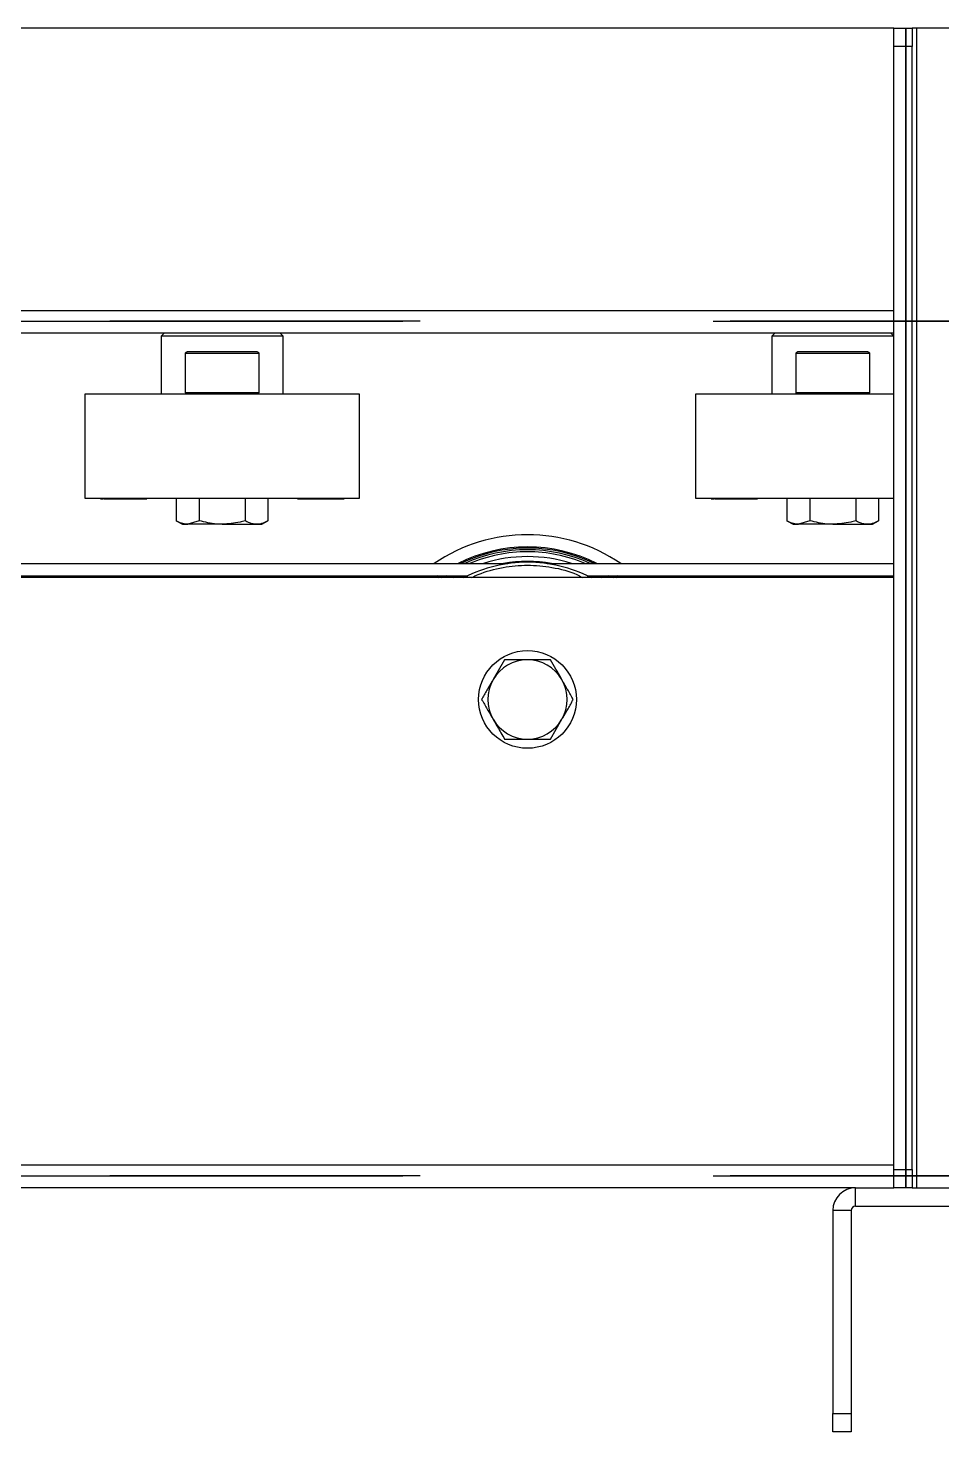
# Model space of a CAD drawing. Header units: millimetres. Extents: x 15 to 415, y 5 to 292.
# Drawn here: x 157.82 to 165.3, y 116.09 to 127.59 of the extents above; entities that cross this region are included whole.
import ezdxf

# ---------------------------------------------------------------- set-up
doc = ezdxf.new("R2010")
doc.units = ezdxf.units.MM
doc.linetypes.add('CENTERX2', pattern=[20.32, 12.7, -2.54, 2.54, -2.54])

msp = doc.modelspace()

# ---------------------------------------------------------------- linework, layer by layer
at = {"color": 7, "linetype": 'Continuous', "lineweight": 25}
for p, q in [((164.90737, 127.58944), (118.90737, 127.58944)), ((164.90737, 127.58944), (165.05737, 127.58944)), ((164.90737, 127.43944), (164.90737, 127.58944)), ((165.05737, 127.58944), (165.05737, 127.43944)), ((165.0942, 127.58944), (165.05737, 127.58944)), ((165.0942, 118.08944), (165.0942, 127.58944)), ((168.72054, 127.58944), (165.0942, 127.58944)), ((165.05737, 127.43944), (164.90737, 127.43944)), ((164.90737, 118.23944), (164.90737, 127.43944)), ((165.05737, 118.23944), (165.05737, 127.43944)), ((164.90737, 125.08944), (118.90737, 125.08944)), ((158.93237, 125.08944), (158.90737, 125.06444)), ((158.90737, 125.06444), (158.90737, 124.58944)), ((159.40737, 125.06444), (158.90737, 125.06444)), ((159.90737, 125.06444), (159.40737, 125.06444)), ((159.90737, 125.06444), (159.88237, 125.08944)), ((159.90737, 124.58944), (159.90737, 125.06444)), ((163.93237, 125.08944), (163.90737, 125.06444)), ((163.90737, 125.06444), (163.90737, 124.58944)), ((164.40737, 125.06444), (163.90737, 125.06444)), ((164.90737, 125.06444), (164.40737, 125.06444)), ((164.90737, 125.06444), (164.88237, 125.08944)), ((159.10737, 124.60444), (159.10737, 124.92444)), ((159.70737, 124.92444), (159.10737, 124.92444)), ((159.12848, 124.93944), (159.68625, 124.93944)), ((159.70737, 124.92444), (159.70737, 124.60444)), ((164.10737, 124.60444), (164.10737, 124.92444)), ((164.70737, 124.92444), (164.10737, 124.92444)), ((164.12848, 124.93944), (164.68625, 124.93944)), ((164.70737, 124.92444), (164.70737, 124.60444)), ((158.28237, 124.58944), (158.28237, 123.73944)), ((159.6002, 124.58944), (158.28237, 124.58944)), ((159.10737, 124.60444), (159.70737, 124.60444)), ((160.53237, 124.58944), (159.6002, 124.58944)), ((160.53237, 123.73944), (160.53237, 124.58944)), ((163.28237, 124.58944), (163.28237, 123.73944)), ((164.6002, 124.58944), (163.28237, 124.58944)), ((164.10737, 124.60444), (164.70737, 124.60444)), ((164.90737, 124.58944), (164.6002, 124.58944)), ((158.28237, 123.73944), (159.6002, 123.73944)), ((158.40758, 123.73944), (158.40758, 123.73444)), ((158.40801, 123.73444), (158.40801, 123.73944)), ((158.40801, 123.73444), (158.40872, 123.73444)), ((158.40918, 123.73944), (158.40918, 123.73444)), ((158.4107, 123.73444), (158.4107, 123.73944)), ((158.41693, 123.73444), (158.43462, 123.73444)), ((158.44106, 123.73444), (158.442, 123.73444)), ((158.442, 123.73444), (158.442, 123.73944)), ((158.442, 123.73444), (158.45236, 123.73444)), ((158.45236, 123.73444), (158.45236, 123.73944)), ((158.45236, 123.73444), (158.47266, 123.73444)), ((158.47266, 123.73444), (158.47266, 123.73944)), ((158.47266, 123.73444), (158.48851, 123.73444)), ((158.48857, 123.73444), (158.48857, 123.73944)), ((158.48857, 123.73444), (158.48974, 123.73444)), ((158.48974, 123.73944), (158.48974, 123.73444)), ((158.48974, 123.73444), (158.49985, 123.73444)), ((158.49985, 123.73444), (158.49985, 123.73944)), ((158.51868, 123.73444), (158.51868, 123.73944)), ((158.51868, 123.73444), (158.52386, 123.73444)), ((158.52386, 123.73444), (158.52386, 123.73944)), ((158.52386, 123.73444), (158.53686, 123.73444)), ((158.53891, 123.73444), (158.53891, 123.73944)), ((158.53891, 123.73444), (158.54579, 123.73444)), ((158.54579, 123.73444), (158.54579, 123.73944)), ((158.54579, 123.73444), (158.54771, 123.73444)), ((158.55975, 123.73444), (158.55975, 123.73944)), ((158.55975, 123.73444), (158.56661, 123.73444)), ((158.56661, 123.73444), (158.56661, 123.73944)), ((158.58043, 123.73444), (158.58043, 123.73944)), ((158.58043, 123.73444), (158.58302, 123.73444)), ((158.58343, 123.73444), (158.58343, 123.73944)), ((158.58343, 123.73444), (158.60729, 123.73444)), ((158.60729, 123.73444), (158.60729, 123.73944)), ((158.60936, 123.73944), (158.60936, 123.73444)), ((158.62928, 123.73444), (158.62928, 123.73944)), ((158.63209, 123.73444), (158.63209, 123.73944)), ((158.63209, 123.73444), (158.63473, 123.73444)), ((158.64054, 123.73444), (158.64054, 123.73944)), ((158.64054, 123.73444), (158.65669, 123.73444)), ((158.65669, 123.73444), (158.65669, 123.73944)), ((158.67848, 123.73444), (158.67848, 123.73944)), ((158.68132, 123.73444), (158.68132, 123.73944)), ((158.68132, 123.73444), (158.68276, 123.73444)), ((158.68276, 123.73444), (158.68276, 123.73944)), ((158.68276, 123.73444), (158.69587, 123.73444)), ((158.69587, 123.73444), (158.69587, 123.73944)), ((158.69587, 123.73444), (158.71271, 123.73444)), ((158.71271, 123.73444), (158.71271, 123.73944)), ((158.71271, 123.73444), (158.72573, 123.73444)), ((158.72573, 123.73444), (158.72573, 123.73944)), ((158.72573, 123.73444), (158.78292, 123.73444)), ((158.78292, 123.73444), (158.78292, 123.73944)), ((158.78533, 123.73444), (158.78533, 123.73944)), ((159.03209, 123.73944), (159.03209, 123.55347)), ((159.21973, 123.73944), (159.21973, 123.55347)), ((159.595, 123.73944), (159.595, 123.55347)), ((159.6002, 123.73944), (160.53237, 123.73944)), ((159.78264, 123.73944), (159.78264, 123.55347)), ((160.02761, 123.73444), (160.02761, 123.73944)), ((160.03, 123.73444), (160.03, 123.73944)), ((160.03, 123.73444), (160.06065, 123.73444)), ((160.06065, 123.73944), (160.06065, 123.73444)), ((160.06065, 123.73444), (160.07382, 123.73444)), ((160.07382, 123.73444), (160.07382, 123.73944)), ((160.08413, 123.73444), (160.08413, 123.73944)), ((160.08992, 123.73444), (160.08992, 123.73944)), ((160.08992, 123.73444), (160.10156, 123.73444)), ((160.10156, 123.73444), (160.10156, 123.73944)), ((160.10156, 123.73444), (160.11635, 123.73444)), ((160.11635, 123.73444), (160.11635, 123.73944)), ((160.11635, 123.73444), (160.128, 123.73444)), ((160.128, 123.73944), (160.128, 123.73444)), ((160.128, 123.73444), (160.14168, 123.73444)), ((160.14587, 123.73444), (160.14587, 123.73944)), ((160.14587, 123.73444), (160.16031, 123.73444)), ((160.16031, 123.73444), (160.16031, 123.73944)), ((160.17571, 123.73444), (160.17571, 123.73944)), ((160.17571, 123.73444), (160.18465, 123.73444)), ((160.18465, 123.73444), (160.18465, 123.73944)), ((160.18465, 123.73444), (160.19327, 123.73444)), ((160.19327, 123.73444), (160.19327, 123.73944)), ((160.19327, 123.73444), (160.20222, 123.73444)), ((160.20222, 123.73444), (160.20222, 123.73944)), ((160.20222, 123.73444), (160.21086, 123.73444)), ((160.21086, 123.73444), (160.21086, 123.73944)), ((160.21086, 123.73444), (160.21978, 123.73444)), ((160.21978, 123.73444), (160.21978, 123.73944)), ((160.21978, 123.73444), (160.22927, 123.73444)), ((160.22927, 123.73444), (160.22927, 123.73944)), ((160.22927, 123.73444), (160.23689, 123.73444)), ((160.23689, 123.73444), (160.23689, 123.73944)), ((160.23689, 123.73444), (160.24032, 123.73444)), ((160.24032, 123.73444), (160.24032, 123.73944)), ((160.24032, 123.73444), (160.24628, 123.73444)), ((160.26174, 123.73444), (160.26174, 123.73944)), ((160.28058, 123.73444), (160.28658, 123.73444)), ((160.28898, 123.73944), (160.28898, 123.73444)), ((160.28908, 123.73444), (160.28908, 123.73944)), ((160.28908, 123.73444), (160.32815, 123.73444)), ((160.32815, 123.73444), (160.32815, 123.73944)), ((160.33893, 123.73944), (160.33893, 123.73444)), ((160.33893, 123.73444), (160.36562, 123.73444)), ((160.36562, 123.73444), (160.36562, 123.73944)), ((160.36687, 123.73444), (160.37695, 123.73444)), ((160.37695, 123.73444), (160.37695, 123.73944)), ((160.37695, 123.73444), (160.38741, 123.73444)), ((160.38741, 123.73444), (160.38741, 123.73944)), ((160.39057, 123.73444), (160.39502, 123.73444)), ((160.39502, 123.73944), (160.39502, 123.73444)), ((160.3978, 123.73444), (160.3978, 123.73944)), ((160.39803, 123.73444), (160.4, 123.73444)), ((160.4, 123.73944), (160.4, 123.73444)), ((160.4021, 123.73444), (160.4021, 123.73944)), ((160.40302, 123.73444), (160.40716, 123.73444)), ((160.40716, 123.73944), (160.40716, 123.73444)), ((163.28237, 123.73944), (164.6002, 123.73944)), ((163.40758, 123.73944), (163.40758, 123.73444)), ((163.40801, 123.73444), (163.40801, 123.73944)), ((163.40801, 123.73444), (163.40872, 123.73444)), ((163.40918, 123.73944), (163.40918, 123.73444)), ((163.4107, 123.73444), (163.4107, 123.73944)), ((163.41693, 123.73444), (163.43462, 123.73444)), ((163.44106, 123.73444), (163.442, 123.73444)), ((163.442, 123.73444), (163.442, 123.73944)), ((163.442, 123.73444), (163.45236, 123.73444)), ((163.45236, 123.73444), (163.45236, 123.73944)), ((163.45236, 123.73444), (163.47266, 123.73444)), ((163.47266, 123.73444), (163.47266, 123.73944)), ((163.47266, 123.73444), (163.48851, 123.73444)), ((163.48857, 123.73444), (163.48857, 123.73944)), ((163.48857, 123.73444), (163.48974, 123.73444)), ((163.48974, 123.73944), (163.48974, 123.73444)), ((163.48974, 123.73444), (163.49985, 123.73444)), ((163.49985, 123.73444), (163.49985, 123.73944)), ((163.51868, 123.73444), (163.51868, 123.73944)), ((163.51868, 123.73444), (163.52386, 123.73444)), ((163.52386, 123.73444), (163.52386, 123.73944)), ((163.52386, 123.73444), (163.53686, 123.73444)), ((163.53891, 123.73444), (163.53891, 123.73944)), ((163.53891, 123.73444), (163.54579, 123.73444)), ((163.54579, 123.73444), (163.54579, 123.73944)), ((163.54579, 123.73444), (163.54771, 123.73444)), ((163.55975, 123.73444), (163.55975, 123.73944)), ((163.55975, 123.73444), (163.56661, 123.73444)), ((163.56661, 123.73444), (163.56661, 123.73944)), ((163.58043, 123.73444), (163.58043, 123.73944)), ((163.58043, 123.73444), (163.58302, 123.73444)), ((163.58343, 123.73444), (163.58343, 123.73944)), ((163.58343, 123.73444), (163.60729, 123.73444)), ((163.60729, 123.73444), (163.60729, 123.73944)), ((163.60936, 123.73944), (163.60936, 123.73444)), ((163.62928, 123.73444), (163.62928, 123.73944)), ((163.63209, 123.73444), (163.63209, 123.73944)), ((163.63209, 123.73444), (163.63473, 123.73444)), ((163.64054, 123.73444), (163.64054, 123.73944)), ((163.64054, 123.73444), (163.65669, 123.73444)), ((163.65669, 123.73444), (163.65669, 123.73944)), ((163.67848, 123.73444), (163.67848, 123.73944)), ((163.68132, 123.73444), (163.68132, 123.73944)), ((163.68132, 123.73444), (163.68276, 123.73444)), ((163.68276, 123.73444), (163.68276, 123.73944)), ((163.68276, 123.73444), (163.69587, 123.73444)), ((163.69587, 123.73444), (163.69587, 123.73944)), ((163.69587, 123.73444), (163.71271, 123.73444)), ((163.71271, 123.73444), (163.71271, 123.73944)), ((163.71271, 123.73444), (163.72573, 123.73444)), ((163.72573, 123.73444), (163.72573, 123.73944)), ((163.72573, 123.73444), (163.78292, 123.73444)), ((163.78292, 123.73444), (163.78292, 123.73944)), ((163.78533, 123.73444), (163.78533, 123.73944)), ((164.03209, 123.73944), (164.03209, 123.55347)), ((164.21973, 123.73944), (164.21973, 123.55347)), ((164.595, 123.73944), (164.595, 123.55347)), ((164.6002, 123.73944), (164.90737, 123.73944)), ((164.78264, 123.73944), (164.78264, 123.55347)), ((159.03209, 123.55347), (159.08237, 123.52444)), ((159.08237, 123.52444), (159.12591, 123.52444)), ((159.21973, 123.55347), (159.12591, 123.52444)), ((159.40737, 123.52444), (159.12591, 123.52444)), ((159.40737, 123.52444), (159.68882, 123.52444)), ((159.68882, 123.52444), (159.73237, 123.52444)), ((159.73237, 123.52444), (159.78264, 123.55347)), ((164.03209, 123.55347), (164.08237, 123.52444)), ((164.08237, 123.52444), (164.12591, 123.52444)), ((164.21973, 123.55347), (164.12591, 123.52444)), ((164.40737, 123.52444), (164.12591, 123.52444)), ((164.40737, 123.52444), (164.68882, 123.52444)), ((164.68882, 123.52444), (164.73237, 123.52444)), ((164.73237, 123.52444), (164.78264, 123.55347)), ((152.06781, 123.20294), (161.74692, 123.20294)), ((162.06781, 123.20294), (164.90737, 123.20294)), ((164.90737, 123.08944), (118.90737, 123.08944)), ((152.39567, 123.10294), (161.41906, 123.10294)), ((161.00045, 123.08944), (161.01556, 123.10294)), ((161.17571, 123.10294), (161.15737, 123.08944)), ((161.19725, 123.08944), (161.21665, 123.10294)), ((161.24637, 123.10294), (161.22612, 123.08944)), ((162.39567, 123.10294), (164.90737, 123.10294)), ((162.58861, 123.08944), (162.56836, 123.10294)), ((162.59808, 123.10294), (162.61748, 123.08944)), ((162.65737, 123.08944), (162.63902, 123.10294)), ((162.79917, 123.10294), (162.81428, 123.08944)), ((161.71973, 122.41444), (161.62591, 122.25194)), ((162.095, 121.76444), (162.18882, 121.92694)), ((164.90737, 118.23944), (165.05737, 118.23944)), ((164.90737, 118.08944), (164.90737, 118.23944)), ((165.05737, 118.23944), (165.05737, 118.08944)), ((164.5942, 118.08944), (119.22054, 118.08944)), ((164.5942, 118.08944), (164.90737, 118.08944)), ((164.5942, 117.93944), (164.5942, 118.08944)), ((165.05737, 118.08944), (164.90737, 118.08944)), ((165.05737, 118.08944), (165.0942, 118.08944)), ((165.0942, 118.08944), (168.72054, 118.08944)), ((164.55737, 117.90261), (164.40737, 117.90261)), ((164.40737, 117.90261), (164.40737, 116.23944)), ((164.55737, 117.90261), (164.55737, 116.23944)), ((164.5942, 117.93944), (169.22054, 117.93944)), ((164.40737, 116.23944), (164.55737, 116.23944)), ((164.40737, 116.08944), (164.40737, 116.23944)), ((164.55737, 116.23944), (164.55737, 116.08944)), ((164.55737, 116.08944), (164.40737, 116.08944))]:
    msp.add_line(p, q, dxfattribs=at)
at = {"color": 7, "linetype": 'CENTERX2'}
for p, q in [((165.00637, 118.08944), (165.00637, 127.58944)), ((165.00637, 127.58944), (165.00637, 118.08944)), ((216.90737, 125.18844), (66.90737, 125.18844)), ((66.90737, 125.18844), (216.90737, 125.18844)), ((66.90737, 118.18844), (216.90737, 118.18844)), ((216.90737, 118.18844), (66.90737, 118.18844))]:
    msp.add_line(p, q, dxfattribs=at)
at = {"color": 8, "linetype": 'Continuous', "lineweight": 25}
for p, q in [((118.90737, 125.27627), (164.90737, 125.27627)), ((161.17366, 123.08944), (161.19243, 123.10294)), ((161.29868, 123.08944), (161.32143, 123.10294)), ((161.37941, 123.08944), (161.40581, 123.10294)), ((162.40892, 123.10294), (162.43532, 123.08944)), ((162.4933, 123.10294), (162.51605, 123.08944)), ((162.62231, 123.10294), (162.64107, 123.08944)), ((118.90737, 118.27627), (164.90737, 118.27627))]:
    msp.add_line(p, q, dxfattribs=at)
at = {"color": 7, "linetype": 'Continuous', "lineweight": 25}
msp.add_circle((161.90737, 122.08944), 0.4, dxfattribs=at)
for centre, radius, start, end in [((161.90737, 122.08944), 1.35, 55.569721, 124.430279), ((161.90737, 122.08944), 1.25, 62.973947, 117.026053), ((161.90737, 122.08944), 1.22649, 65.213844, 114.786156), ((161.90737, 122.08944), 1.21, 90, 113.037645), ((161.90737, 122.08944), 1.21, 66.962355, 90), ((161.90737, 122.08944), 1.125, 90, 117.266044), ((161.90737, 122.08944), 1.125, 62.733956, 90), ((161.90737, 122.08944), 0.325, 90, 150), ((161.90737, 122.08944), 0.325, 30, 90), ((161.90737, 122.08944), 0.325, 150, 210), ((161.90737, 122.08944), 0.325, 330, 30), ((161.90737, 122.08944), 0.325, 210, 270), ((161.90737, 122.08944), 0.325, 270, 330), ((164.5942, 117.90261), 0.18683, 90, 180), ((164.5942, 117.90261), 0.03683, 90, 180)]:
    msp.add_arc(centre, radius, start, end, dxfattribs=at)
at = {"color": 8, "linetype": 'Continuous', "lineweight": 25}
for radius, start, end in [(1.24029, 63.866951, 116.133049), (1.17068, 72.018173, 107.981827), (1.13081, 79.961409, 100.038591)]:
    msp.add_arc((161.90737, 122.08944), radius, start, end, dxfattribs=at)
at = {"color": 7, "linetype": 'Continuous', "lineweight": 25}
for points, knots in [([(159.10737, 124.92444), (159.10749, 124.92566), (159.10772, 124.92809), (159.10966, 124.93174), (159.11251, 124.93466), (159.11605, 124.93684), (159.11979, 124.93831), (159.12396, 124.93927), (159.12697, 124.93938), (159.12848, 124.93944)], [0, 0, 0, 0, 0.11116437, 0.22155782, 0.39117964, 0.52732907, 0.66706995, 0.83215896, 1, 1, 1, 1]), ([(159.68625, 124.93944), (159.68832, 124.93933), (159.69254, 124.93911), (159.69812, 124.93725), (159.70209, 124.93473), (159.70451, 124.93227), (159.70611, 124.92991), (159.70718, 124.92721), (159.70731, 124.92526), (159.70737, 124.92444)], [0, 0, 0, 0, 0.229450284, 0.466684963, 0.643088592, 0.731025051, 0.821782574, 0.924949013, 1, 1, 1, 1]), ([(164.10737, 124.92444), (164.10749, 124.92566), (164.10772, 124.92809), (164.10966, 124.93174), (164.11251, 124.93466), (164.11605, 124.93684), (164.11979, 124.93831), (164.12396, 124.93927), (164.12697, 124.93938), (164.12848, 124.93944)], [0, 0, 0, 0, 0.11116437, 0.22155782, 0.39117964, 0.52732907, 0.66706995, 0.83215896, 1, 1, 1, 1]), ([(164.68625, 124.93944), (164.68832, 124.93933), (164.69254, 124.93911), (164.69812, 124.93725), (164.70209, 124.93473), (164.70451, 124.93227), (164.70611, 124.92991), (164.70718, 124.92721), (164.70731, 124.92526), (164.70737, 124.92444)], [0, 0, 0, 0, 0.229450284, 0.466684963, 0.643088592, 0.731025051, 0.821782574, 0.924949013, 1, 1, 1, 1]), ([(159.12848, 124.58944), (159.12641, 124.58956), (159.1222, 124.58978), (159.11662, 124.59164), (159.11264, 124.59416), (159.11022, 124.59662), (159.10862, 124.59898), (159.10755, 124.60168), (159.10742, 124.60362), (159.10737, 124.60444)], [0, 0, 0, 0, 0.22945028, 0.46668496, 0.64308859, 0.73102505, 0.82178257, 0.92494901, 1, 1, 1, 1]), ([(159.70737, 124.60444), (159.70725, 124.60323), (159.70701, 124.6008), (159.70508, 124.59714), (159.70222, 124.59423), (159.69868, 124.59205), (159.69494, 124.59058), (159.69077, 124.58962), (159.68776, 124.5895), (159.68625, 124.58944)], [0, 0, 0, 0, 0.111164368, 0.221557819, 0.391179643, 0.527329074, 0.667069947, 0.83215896, 1, 1, 1, 1]), ([(164.12848, 124.58944), (164.12641, 124.58956), (164.1222, 124.58978), (164.11662, 124.59164), (164.11264, 124.59416), (164.11022, 124.59662), (164.10862, 124.59898), (164.10755, 124.60168), (164.10742, 124.60362), (164.10737, 124.60444)], [0, 0, 0, 0, 0.22945028, 0.46668496, 0.64308859, 0.73102505, 0.82178257, 0.92494901, 1, 1, 1, 1]), ([(164.70737, 124.60444), (164.70725, 124.60323), (164.70701, 124.6008), (164.70508, 124.59714), (164.70222, 124.59423), (164.69868, 124.59205), (164.69494, 124.59058), (164.69077, 124.58962), (164.68776, 124.5895), (164.68625, 124.58944)], [0, 0, 0, 0, 0.111164368, 0.221557819, 0.391179643, 0.527329074, 0.667069947, 0.83215896, 1, 1, 1, 1]), ([(158.40758, 123.73444), (158.40762, 123.73444), (158.4077, 123.73444), (158.40782, 123.73444), (158.40794, 123.73444), (158.40801, 123.73444)], [0, 0, 0, 0, 0.250499317, 0.500932682, 1, 1, 1, 1]), ([(158.4107, 123.73444), (158.41403, 123.73444), (158.42068, 123.73444), (158.42943, 123.73444), (158.43486, 123.73444), (158.43697, 123.73444)], [0, 0, 0, 0, 0.37999062, 0.75962697, 1, 1, 1, 1]), ([(158.44037, 123.73444), (158.44034, 123.73444), (158.44028, 123.73444), (158.44052, 123.73444), (158.44077, 123.73444), (158.44111, 123.73444), (158.44153, 123.73444), (158.44184, 123.73444), (158.442, 123.73444)], [0, 0, 0, 0, 0.27327484, 0.42109323, 0.56521825, 0.70965688, 0.85477745, 1, 1, 1, 1]), ([(158.48881, 123.73444), (158.48872, 123.73444), (158.48855, 123.73444), (158.48847, 123.73444), (158.48851, 123.73444), (158.48872, 123.73444), (158.48908, 123.73444), (158.48949, 123.73444), (158.48974, 123.73444)], [0, 0, 0, 0, 0.152197334, 0.305380708, 0.459976358, 0.618868193, 0.778979022, 1, 1, 1, 1]), ([(158.49985, 123.73444), (158.50085, 123.73444), (158.50278, 123.73444), (158.50797, 123.73444), (158.51191, 123.73444), (158.51398, 123.73444), (158.51416, 123.73444)], [0, 0, 0, 0, 0.34442477, 0.66995648, 0.97202136, 1, 1, 1, 1]), ([(158.51635, 123.73444), (158.51634, 123.73444), (158.51625, 123.73444), (158.51629, 123.73444), (158.51647, 123.73444), (158.51677, 123.73444), (158.51726, 123.73444), (158.51791, 123.73444), (158.51843, 123.73444), (158.51868, 123.73444)], [0, 0, 0, 0, 0.01653062, 0.21682148, 0.31828921, 0.48616051, 0.65522941, 0.82729332, 1, 1, 1, 1]), ([(158.53675, 123.73444), (158.5368, 123.73444), (158.5369, 123.73444), (158.53827, 123.73444), (158.53891, 123.73444)], [0, 0, 0, 0, 0.52656025, 1, 1, 1, 1]), ([(158.54579, 123.73444), (158.54665, 123.73444), (158.54839, 123.73444), (158.55166, 123.73444), (158.55435, 123.73444), (158.55546, 123.73444)], [0, 0, 0, 0, 0.36861676, 0.73972635, 1, 1, 1, 1]), ([(158.55692, 123.73444), (158.55692, 123.73444), (158.5569, 123.73444), (158.55835, 123.73444), (158.55957, 123.73444), (158.55975, 123.73444)], [0, 0, 0, 0, 0.158767813, 0.876070232, 1, 1, 1, 1]), ([(158.56661, 123.73444), (158.56805, 123.73444), (158.5705, 123.73444), (158.57579, 123.73444), (158.57899, 123.73444), (158.58043, 123.73444)], [0, 0, 0, 0, 0.43959189, 0.74804775, 1, 1, 1, 1]), ([(158.60729, 123.73444), (158.60745, 123.73444), (158.60776, 123.73444), (158.60842, 123.73444), (158.60898, 123.73444), (158.60936, 123.73444)], [0, 0, 0, 0, 0.25034864, 0.5007655, 1, 1, 1, 1]), ([(158.60936, 123.73444), (158.61103, 123.73444), (158.61384, 123.73444), (158.61913, 123.73444), (158.6243, 123.73444), (158.62754, 123.73444), (158.62928, 123.73444)], [0, 0, 0, 0, 0.31857247, 0.53405374, 0.75020241, 1, 1, 1, 1]), ([(158.62928, 123.73444), (158.62953, 123.73444), (158.63003, 123.73444), (158.63094, 123.73444), (158.63163, 123.73444), (158.63209, 123.73444)], [0, 0, 0, 0, 0.25082463, 0.50196507, 1, 1, 1, 1]), ([(158.636, 123.73444), (158.63606, 123.73444), (158.6362, 123.73444), (158.6382, 123.73444), (158.63995, 123.73444), (158.64054, 123.73444)], [0, 0, 0, 0, 0.29169999, 0.76254839, 1, 1, 1, 1]), ([(158.65669, 123.73444), (158.65831, 123.73444), (158.66101, 123.73444), (158.6662, 123.73444), (158.67138, 123.73444), (158.67552, 123.73444), (158.67784, 123.73444), (158.67848, 123.73444)], [0, 0, 0, 0, 0.29156218, 0.48449602, 0.67811868, 0.91155997, 1, 1, 1, 1]), ([(158.67848, 123.73444), (158.67872, 123.73444), (158.67921, 123.73444), (158.68017, 123.73444), (158.68086, 123.73444), (158.68132, 123.73444)], [0, 0, 0, 0, 0.25018906, 0.50040982, 1, 1, 1, 1]), ([(158.78292, 123.73444), (158.78313, 123.73444), (158.78357, 123.73444), (158.7844, 123.73444), (158.78496, 123.73444), (158.78533, 123.73444)], [0, 0, 0, 0, 0.25036926, 0.50078188, 1, 1, 1, 1]), ([(158.78533, 123.73444), (158.78714, 123.73444), (158.78952, 123.73444), (158.78962, 123.73444), (158.78964, 123.73444)], [0, 0, 0, 0, 0.75607246, 1, 1, 1, 1]), ([(160.02509, 123.73444), (160.02501, 123.73444), (160.02473, 123.73444), (160.02586, 123.73444), (160.02714, 123.73444), (160.02761, 123.73444)], [0, 0, 0, 0, 0.213141412, 0.716613509, 1, 1, 1, 1]), ([(160.02761, 123.73444), (160.02779, 123.73444), (160.02814, 123.73444), (160.02891, 123.73444), (160.02956, 123.73444), (160.03, 123.73444)], [0, 0, 0, 0, 0.25045902, 0.50101274, 1, 1, 1, 1]), ([(160.0748, 123.73444), (160.075, 123.73444), (160.07667, 123.73444), (160.08, 123.73444), (160.08288, 123.73444), (160.08413, 123.73444)], [0, 0, 0, 0, 0.070676211, 0.595397325, 1, 1, 1, 1]), ([(160.08413, 123.73444), (160.08554, 123.73444), (160.08737, 123.73444), (160.08889, 123.73444), (160.08923, 123.73444)], [0, 0, 0, 0, 0.776278305, 1, 1, 1, 1]), ([(160.14289, 123.73444), (160.14293, 123.73444), (160.143, 123.73444), (160.14487, 123.73444), (160.14587, 123.73444)], [0, 0, 0, 0, 0.466699885, 1, 1, 1, 1]), ([(160.16031, 123.73444), (160.16244, 123.73444), (160.16558, 123.73444), (160.17176, 123.73444), (160.17686, 123.73444), (160.18006, 123.73444), (160.18175, 123.73444)], [0, 0, 0, 0, 0.40461672, 0.59534225, 0.78652504, 1, 1, 1, 1]), ([(160.24792, 123.73444), (160.24817, 123.73444), (160.24885, 123.73444), (160.25237, 123.73444), (160.25715, 123.73444), (160.26059, 123.73444), (160.26174, 123.73444)], [0, 0, 0, 0, 0.18044363, 0.4996936, 0.83322072, 1, 1, 1, 1]), ([(160.25788, 123.73444), (160.26114, 123.73444), (160.26522, 123.73444), (160.26944, 123.73444), (160.27029, 123.73444)], [0, 0, 0, 0, 0.7969489, 1, 1, 1, 1]), ([(160.26174, 123.73444), (160.26246, 123.73444), (160.26389, 123.73444), (160.26612, 123.73444), (160.26842, 123.73444), (160.27059, 123.73444), (160.27259, 123.73444), (160.27442, 123.73444), (160.27622, 123.73444), (160.27796, 123.73444), (160.27962, 123.73444), (160.2812, 123.73444), (160.28271, 123.73444), (160.28408, 123.73444), (160.28533, 123.73444), (160.28643, 123.73444), (160.28739, 123.73444), (160.28826, 123.73444), (160.28873, 123.73444), (160.28898, 123.73444)], [0, 0, 0, 0, 0.066288783, 0.132991791, 0.201562368, 0.271107442, 0.325847513, 0.381019548, 0.43752861, 0.494429813, 0.549154813, 0.604226181, 0.660586697, 0.71743599, 0.770937773, 0.824914528, 0.880367041, 0.936276947, 1, 1, 1, 1]), ([(160.27098, 123.73444), (160.27096, 123.73444), (160.27089, 123.73444), (160.27096, 123.73444), (160.27108, 123.73444), (160.27136, 123.73444), (160.2717, 123.73444), (160.27202, 123.73444), (160.27213, 123.73444)], [0, 0, 0, 0, 0.09795091, 0.2787516, 0.46031045, 0.59478195, 0.86465331, 1, 1, 1, 1]), ([(160.32815, 123.73444), (160.32845, 123.73444), (160.32904, 123.73444), (160.32996, 123.73444), (160.33091, 123.73444), (160.33181, 123.73444), (160.33265, 123.73444), (160.33343, 123.73444), (160.3342, 123.73444), (160.33492, 123.73444), (160.33559, 123.73444), (160.33621, 123.73444), (160.33679, 123.73444), (160.33731, 123.73444), (160.33776, 123.73444), (160.33815, 123.73444), (160.33848, 123.73444), (160.33873, 123.73444), (160.33887, 123.73444), (160.33893, 123.73444)], [0, 0, 0, 0, 0.06907481, 0.13836498, 0.2094942, 0.28183557, 0.34134062, 0.40136976, 0.46289835, 0.52490516, 0.58072871, 0.63695146, 0.69455548, 0.75269614, 0.80456157, 0.85688766, 0.91058525, 0.96461916, 1, 1, 1, 1]), ([(160.38881, 123.73444), (160.38922, 123.73444), (160.39122, 123.73444), (160.39321, 123.73444), (160.39479, 123.73444)], [0, 0, 0, 0, 0.20878597, 1, 1, 1, 1]), ([(160.3978, 123.73444), (160.39757, 123.73444), (160.3971, 123.73444), (160.3964, 123.73444), (160.39571, 123.73444), (160.39525, 123.73444), (160.39502, 123.73444)], [0, 0, 0, 0, 0.2506984, 0.50128538, 0.7506427, 1, 1, 1, 1]), ([(160.4, 123.73444), (160.40018, 123.73444), (160.40053, 123.73444), (160.40121, 123.73444), (160.40174, 123.73444), (160.4021, 123.73444)], [0, 0, 0, 0, 0.25063043, 0.50121468, 1, 1, 1, 1]), ([(163.40758, 123.73444), (163.40762, 123.73444), (163.4077, 123.73444), (163.40782, 123.73444), (163.40794, 123.73444), (163.40801, 123.73444)], [0, 0, 0, 0, 0.250499317, 0.500932682, 1, 1, 1, 1]), ([(163.4107, 123.73444), (163.41403, 123.73444), (163.42068, 123.73444), (163.42943, 123.73444), (163.43486, 123.73444), (163.43697, 123.73444)], [0, 0, 0, 0, 0.37999062, 0.75962697, 1, 1, 1, 1]), ([(163.44037, 123.73444), (163.44034, 123.73444), (163.44028, 123.73444), (163.44052, 123.73444), (163.44077, 123.73444), (163.44111, 123.73444), (163.44153, 123.73444), (163.44184, 123.73444), (163.442, 123.73444)], [0, 0, 0, 0, 0.27327484, 0.42109323, 0.56521825, 0.70965688, 0.85477745, 1, 1, 1, 1]), ([(163.48881, 123.73444), (163.48872, 123.73444), (163.48855, 123.73444), (163.48847, 123.73444), (163.48851, 123.73444), (163.48872, 123.73444), (163.48908, 123.73444), (163.48949, 123.73444), (163.48974, 123.73444)], [0, 0, 0, 0, 0.152197334, 0.305380708, 0.459976358, 0.618868193, 0.778979022, 1, 1, 1, 1]), ([(163.49985, 123.73444), (163.50085, 123.73444), (163.50278, 123.73444), (163.50797, 123.73444), (163.51191, 123.73444), (163.51398, 123.73444), (163.51416, 123.73444)], [0, 0, 0, 0, 0.344424767, 0.669956478, 0.972021358, 1, 1, 1, 1]), ([(163.51635, 123.73444), (163.51634, 123.73444), (163.51625, 123.73444), (163.51629, 123.73444), (163.51647, 123.73444), (163.51677, 123.73444), (163.51726, 123.73444), (163.51791, 123.73444), (163.51843, 123.73444), (163.51868, 123.73444)], [0, 0, 0, 0, 0.01653062, 0.21682148, 0.31828921, 0.48616051, 0.65522941, 0.82729332, 1, 1, 1, 1]), ([(163.53675, 123.73444), (163.5368, 123.73444), (163.5369, 123.73444), (163.53827, 123.73444), (163.53891, 123.73444)], [0, 0, 0, 0, 0.52656025, 1, 1, 1, 1]), ([(163.54579, 123.73444), (163.54665, 123.73444), (163.54839, 123.73444), (163.55166, 123.73444), (163.55435, 123.73444), (163.55546, 123.73444)], [0, 0, 0, 0, 0.36861676, 0.73972635, 1, 1, 1, 1]), ([(163.55692, 123.73444), (163.55692, 123.73444), (163.5569, 123.73444), (163.55835, 123.73444), (163.55957, 123.73444), (163.55975, 123.73444)], [0, 0, 0, 0, 0.158767813, 0.876070232, 1, 1, 1, 1]), ([(163.56661, 123.73444), (163.56805, 123.73444), (163.5705, 123.73444), (163.57579, 123.73444), (163.57899, 123.73444), (163.58043, 123.73444)], [0, 0, 0, 0, 0.43959189, 0.74804775, 1, 1, 1, 1]), ([(163.60729, 123.73444), (163.60745, 123.73444), (163.60776, 123.73444), (163.60842, 123.73444), (163.60898, 123.73444), (163.60936, 123.73444)], [0, 0, 0, 0, 0.25034864, 0.5007655, 1, 1, 1, 1]), ([(163.60936, 123.73444), (163.61103, 123.73444), (163.61384, 123.73444), (163.61913, 123.73444), (163.6243, 123.73444), (163.62754, 123.73444), (163.62928, 123.73444)], [0, 0, 0, 0, 0.31857247, 0.53405374, 0.75020241, 1, 1, 1, 1]), ([(163.62928, 123.73444), (163.62953, 123.73444), (163.63003, 123.73444), (163.63094, 123.73444), (163.63163, 123.73444), (163.63209, 123.73444)], [0, 0, 0, 0, 0.25082463, 0.50196507, 1, 1, 1, 1]), ([(163.636, 123.73444), (163.63606, 123.73444), (163.6362, 123.73444), (163.6382, 123.73444), (163.63995, 123.73444), (163.64054, 123.73444)], [0, 0, 0, 0, 0.29169999, 0.76254839, 1, 1, 1, 1]), ([(163.65669, 123.73444), (163.65831, 123.73444), (163.66101, 123.73444), (163.6662, 123.73444), (163.67138, 123.73444), (163.67552, 123.73444), (163.67784, 123.73444), (163.67848, 123.73444)], [0, 0, 0, 0, 0.29156218, 0.48449602, 0.67811868, 0.91155997, 1, 1, 1, 1]), ([(163.67848, 123.73444), (163.67872, 123.73444), (163.67921, 123.73444), (163.68017, 123.73444), (163.68086, 123.73444), (163.68132, 123.73444)], [0, 0, 0, 0, 0.25018906, 0.50040982, 1, 1, 1, 1]), ([(163.78292, 123.73444), (163.78313, 123.73444), (163.78357, 123.73444), (163.7844, 123.73444), (163.78496, 123.73444), (163.78533, 123.73444)], [0, 0, 0, 0, 0.25036926, 0.50078188, 1, 1, 1, 1]), ([(163.78533, 123.73444), (163.78714, 123.73444), (163.78952, 123.73444), (163.78962, 123.73444), (163.78964, 123.73444)], [0, 0, 0, 0, 0.75607246, 1, 1, 1, 1]), ([(159.12591, 123.52444), (159.12368, 123.52448), (159.11782, 123.52456), (159.1083, 123.52541), (159.09738, 123.52718), (159.08277, 123.53064), (159.0682, 123.53565), (159.05372, 123.54203), (159.04286, 123.54741), (159.03568, 123.55145), (159.03209, 123.55347)], [0, 0, 0, 0, 0.07003611, 0.18484299, 0.29981661, 0.41526294, 0.64786676, 0.76502468, 0.88247311, 1, 1, 1, 1]), ([(159.40737, 123.52444), (159.39201, 123.52479), (159.32851, 123.52624), (159.26664, 123.54173), (159.21973, 123.55347)], [0, 0, 0, 0, 0.241851417, 1, 1, 1, 1]), ([(159.595, 123.55347), (159.58133, 123.54965), (159.52022, 123.53255), (159.45669, 123.52799), (159.40737, 123.52444)], [0, 0, 0, 0, 0.22371328, 1, 1, 1, 1]), ([(159.68882, 123.52444), (159.6866, 123.52448), (159.67465, 123.52465), (159.65299, 123.52809), (159.62384, 123.53792), (159.60472, 123.54823), (159.595, 123.55347)], [0, 0, 0, 0, 0.07005137, 0.3766066, 0.68307341, 1, 1, 1, 1]), ([(159.78264, 123.55347), (159.77887, 123.55135), (159.76752, 123.54498), (159.74829, 123.5361), (159.72479, 123.52839), (159.70488, 123.52486), (159.69285, 123.52455), (159.68882, 123.52444)], [0, 0, 0, 0, 0.12359753, 0.37124782, 0.62101355, 0.87330139, 1, 1, 1, 1]), ([(164.12591, 123.52444), (164.12368, 123.52448), (164.11782, 123.52456), (164.1083, 123.52541), (164.09738, 123.52718), (164.08277, 123.53064), (164.0682, 123.53565), (164.05372, 123.54203), (164.04286, 123.54741), (164.03568, 123.55145), (164.03209, 123.55347)], [0, 0, 0, 0, 0.07003611, 0.18484299, 0.29981661, 0.41526294, 0.64786676, 0.76502468, 0.88247311, 1, 1, 1, 1]), ([(164.40737, 123.52444), (164.39201, 123.52479), (164.32851, 123.52624), (164.26664, 123.54173), (164.21973, 123.55347)], [0, 0, 0, 0, 0.241851417, 1, 1, 1, 1]), ([(164.595, 123.55347), (164.58133, 123.54965), (164.52022, 123.53255), (164.45669, 123.52799), (164.40737, 123.52444)], [0, 0, 0, 0, 0.22371328, 1, 1, 1, 1]), ([(164.68882, 123.52444), (164.6866, 123.52448), (164.67465, 123.52465), (164.65299, 123.52809), (164.62384, 123.53792), (164.60472, 123.54823), (164.595, 123.55347)], [0, 0, 0, 0, 0.07005137, 0.3766066, 0.68307341, 1, 1, 1, 1]), ([(164.78264, 123.55347), (164.77887, 123.55135), (164.76752, 123.54498), (164.74829, 123.5361), (164.72479, 123.52839), (164.70488, 123.52486), (164.69285, 123.52455), (164.68882, 123.52444)], [0, 0, 0, 0, 0.12359753, 0.37124782, 0.62101355, 0.87330139, 1, 1, 1, 1]), ([(161.90737, 122.41444), (161.89201, 122.41444), (161.82851, 122.41444), (161.76664, 122.41444), (161.71973, 122.41444)], [0, 0, 0, 0, 0.241851417, 1, 1, 1, 1]), ([(162.095, 122.41444), (162.08133, 122.41444), (162.02022, 122.41444), (161.95669, 122.41444), (161.90737, 122.41444)], [0, 0, 0, 0, 0.22371328, 1, 1, 1, 1]), ([(162.18882, 122.25194), (162.1866, 122.2558), (162.16976, 122.28496), (162.13801, 122.33996), (162.10943, 122.38947), (162.095, 122.41444)], [0, 0, 0, 0, 0.070076912, 0.530777664, 1, 1, 1, 1]), ([(161.62591, 122.25194), (161.62368, 122.24809), (161.61782, 122.23793), (161.6083, 122.22145), (161.59738, 122.20252), (161.58277, 122.17723), (161.5682, 122.152), (161.55372, 122.1269), (161.54286, 122.1081), (161.53568, 122.09567), (161.53209, 122.08944)], [0, 0, 0, 0, 0.070036107, 0.184842993, 0.299816611, 0.41526294, 0.647866756, 0.765024679, 0.882473115, 1, 1, 1, 1]), ([(162.28264, 122.08944), (162.27507, 122.10257), (162.25988, 122.12888), (162.24051, 122.16242), (162.22481, 122.18961), (162.2129, 122.21025), (162.20088, 122.23105), (162.19285, 122.24498), (162.18882, 122.25194)], [0, 0, 0, 0, 0.2473449, 0.49601219, 0.62098533, 0.74684355, 0.87330953, 1, 1, 1, 1]), ([(161.53209, 122.08944), (161.53587, 122.0829), (161.54721, 122.06325), (161.56644, 122.02995), (161.58994, 121.98924), (161.60985, 121.95475), (161.62189, 121.93391), (161.62591, 121.92694)], [0, 0, 0, 0, 0.12359753, 0.37124782, 0.62101355, 0.87330139, 1, 1, 1, 1]), ([(162.18882, 121.92694), (162.19105, 121.9308), (162.20057, 121.94728), (162.21374, 121.9701), (162.22829, 121.9953), (162.23921, 122.01422), (162.25013, 122.03313), (162.26102, 122.05198), (162.27187, 122.07078), (162.27905, 122.08322), (162.28264, 122.08944)], [0, 0, 0, 0, 0.07003681, 0.29977827, 0.41522575, 0.53148028, 0.64786324, 0.76502233, 0.88247194, 1, 1, 1, 1]), ([(161.62591, 121.92694), (161.62813, 121.92309), (161.64009, 121.90239), (161.66174, 121.86488), (161.69089, 121.81438), (161.71001, 121.78128), (161.71973, 121.76444)], [0, 0, 0, 0, 0.070051373, 0.376606602, 0.683073408, 1, 1, 1, 1]), ([(161.71973, 121.76444), (161.7429, 121.76444), (161.78945, 121.76444), (161.84489, 121.76444), (161.88435, 121.76444), (161.89969, 121.76444), (161.90737, 121.76444)], [0, 0, 0, 0, 0.37742408, 0.75834263, 0.87907343, 1, 1, 1, 1]), ([(161.90737, 121.76444), (161.95669, 121.76444), (162.02022, 121.76444), (162.08133, 121.76444), (162.095, 121.76444)], [0, 0, 0, 0, 0.77628672, 1, 1, 1, 1])]:
    msp.add_open_spline(points, degree=3, knots=knots, dxfattribs=at)
at = {"color": 8, "linetype": 'Continuous', "lineweight": 25}
msp.add_open_spline([(161.45247, 123.08944), (161.46905, 123.09724), (161.54991, 123.13527), (161.70236, 123.1759), (161.90751, 123.19628), (162.11176, 123.17482), (162.26457, 123.13887), (162.34168, 123.09728), (162.35622, 123.08944)], degree=3, knots=[0, 0, 0, 0, 0.05890759, 0.28736724, 0.50291563, 0.71846401, 0.94692366, 1, 1, 1, 1], dxfattribs=at)

doc.saveas('drawing.dxf')
